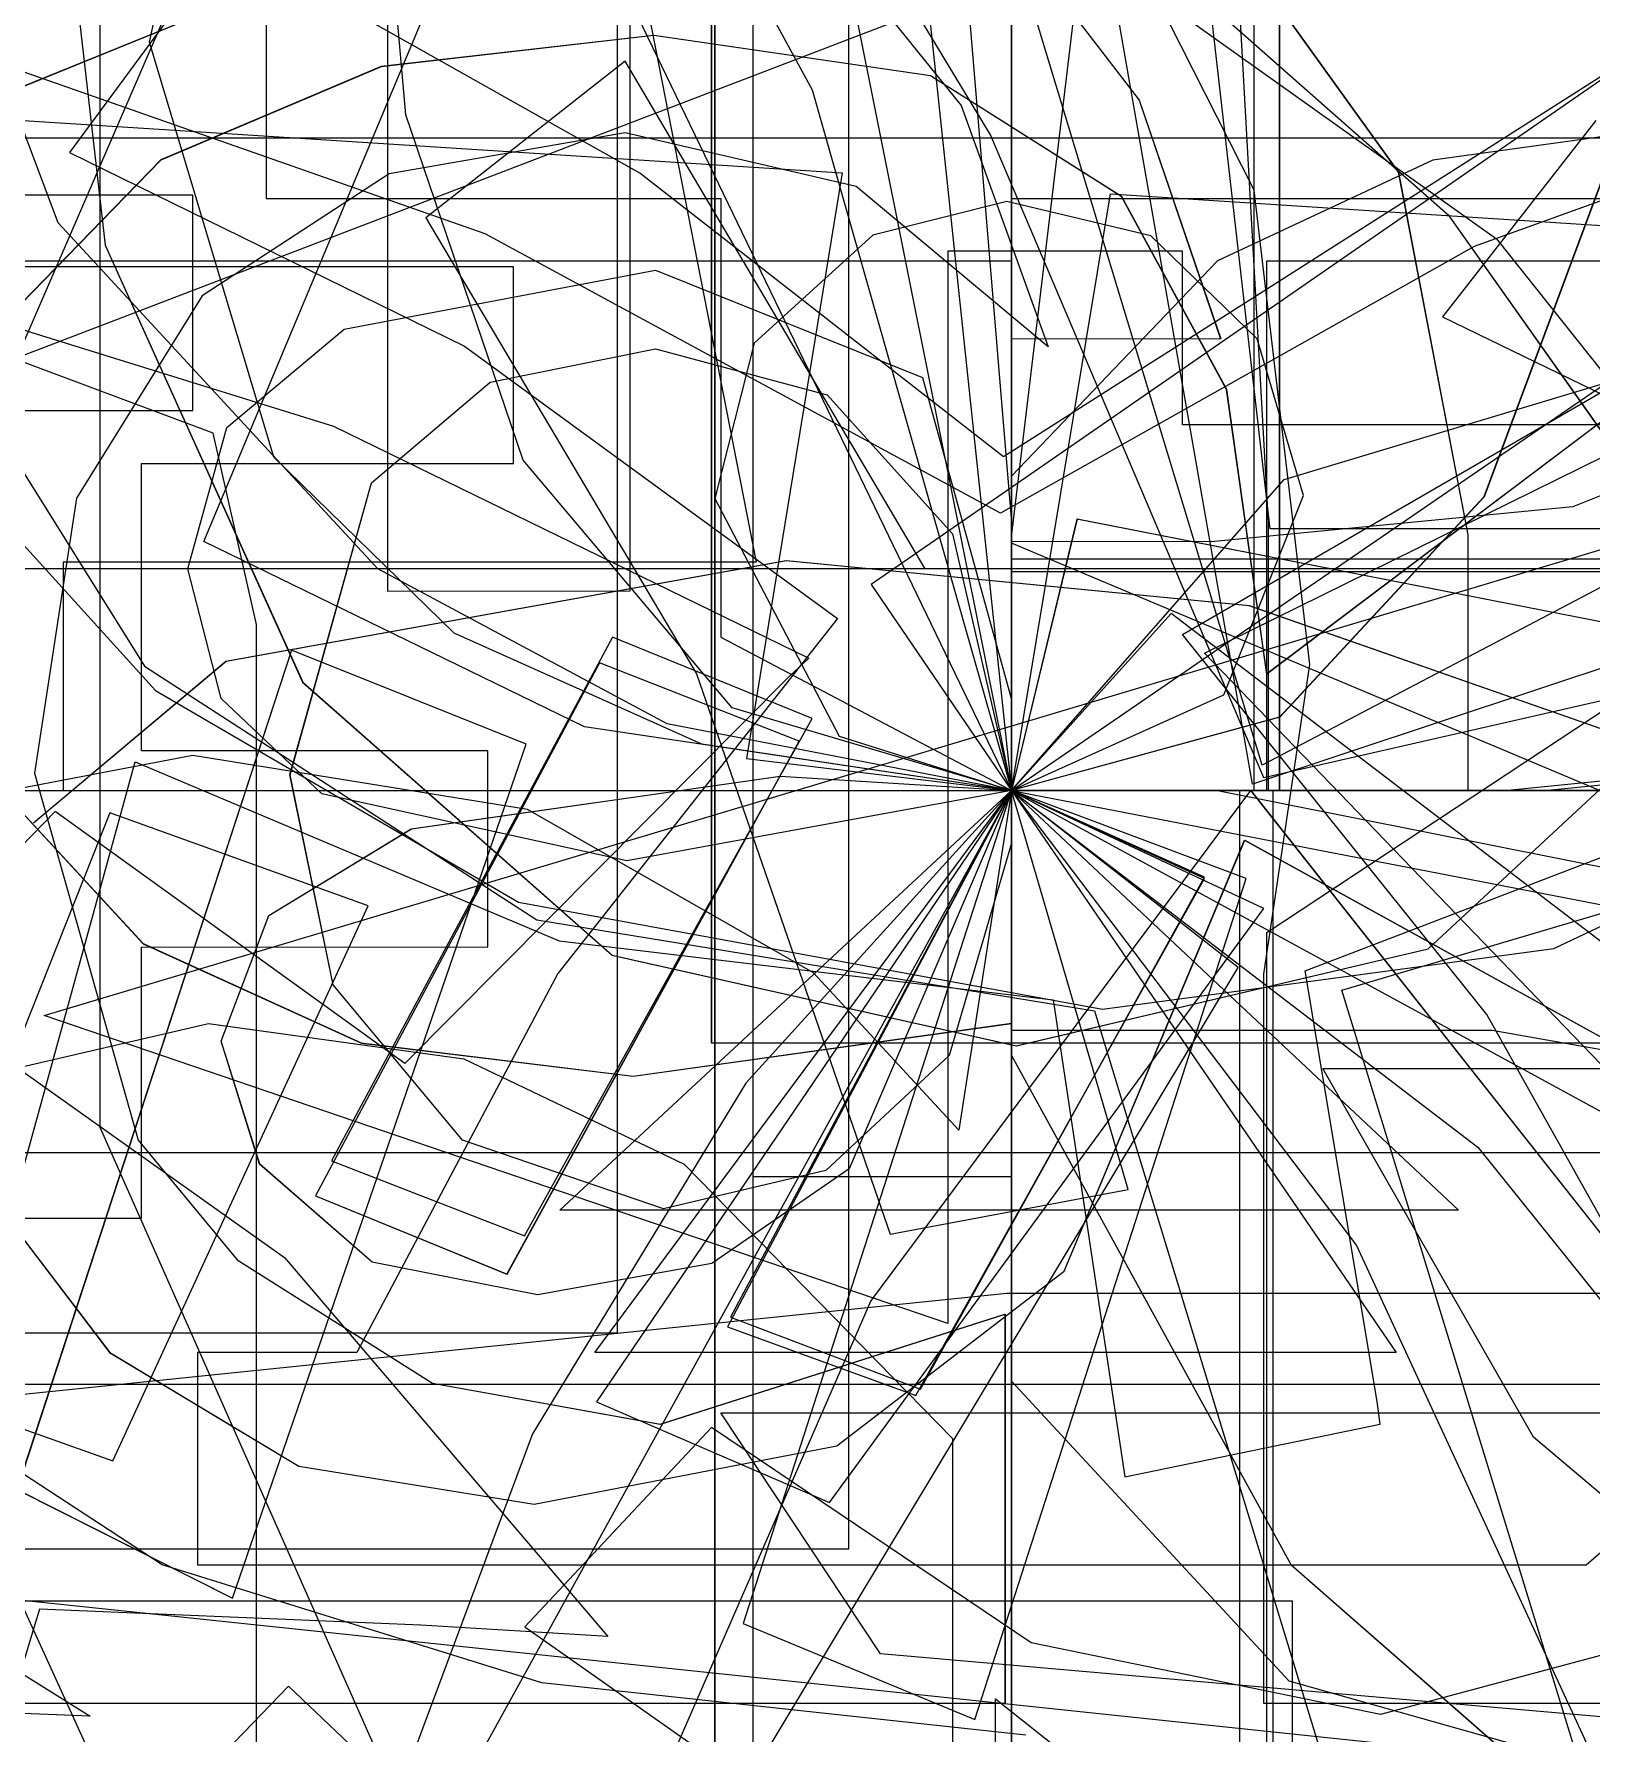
# Model space of a CAD drawing. Extents: x -746 to 461, y 75 to 845.
# Drawn here: x -2.114 to 1.253, y 317.961 to 321.637 of the extents above; entities that cross this region are included whole.
import ezdxf

# ---------------------------------------------------------------- set-up
doc = ezdxf.new("R2010")
doc.units = 0

msp = doc.modelspace()

# ---------------------------------------------------------------- linework, layer by layer
at = {"layer": 'Layer 1'}
for p, q in [((0, 326.053), (0, 320)), ((0, 326.053), (0, 320)), ((0, 326.053), (0, 320)), ((0, 326.053), (0, 320)), ((0, 326.053), (0, 320)), ((0, 326.053), (0, 320)), ((0.524651, 320), (0.524651, 325.856)), ((0.000002, 325.700496), (0, 320)), ((-0.649393, 325.183), (-0.649393, 319.454465)), ((-0.649393, 325.183), (-0.649393, 319.454465)), ((-0.649393, 325.183), (-0.649393, 319.454465)), ((-0.649111, 325.183), (-0.649111, 319.454465)), ((-1.34987, 324.813), (-1.34987, 320.431517)), ((-0.825217, 320.432), (-0.825217, 324.813)), ((-1.9716, 319.271), (-1.9716, 324.14)), ((-0.352217, 318.359508), (-0.352213, 324.081)), ((-0.852875, 323.953436), (-0.852875, 318.826)), ((-0.559361, 323.263162), (-0.559364, 317.669)), ((-0.331621, 323.131801), (0, 320)), ((-0.331621, 323.131801), (0, 320)), ((-0.331611, 323.131801), (0, 320)), ((-0.331333, 323.131801), (0, 320)), ((0, 320.535), (0, 323.08)), ((-1.294836, 322.914503), (-2.165209, 320.904803)), ((-0.642055, 322.728), (-0.642055, 316.999294)), ((-0.642055, 322.728), (-0.642055, 316.999294)), ((-0.642055, 322.728), (-0.642055, 316.999294)), ((-0.642055, 322.728), (-0.642055, 316.999294)), ((0.559364, 320.566), (0.331329, 322.562)), ((0.559364, 320.566), (0.331329, 322.562)), ((0.559364, 320.566), (0.331611, 322.562)), ((0.559364, 320.566), (0.331611, 322.562)), ((-0.946281, 322.506988), (-0.552581, 320.493898)), ((-1.74724, 320.538762), (-0.942625, 322.462102)), ((-0.942625, 322.462102), (-0.431521, 321.515812)), ((-2.102838, 322.420626), (-1.96028, 321.180085)), ((-2.102838, 322.420626), (-1.96028, 321.180085)), ((-2.102838, 322.420626), (-1.960422, 321.180085)), ((-2.102838, 322.420626), (-1.960422, 321.180085)), ((-2.102838, 322.420626), (-1.96028, 321.180085)), ((-2.102835, 322.420626), (-1.96056, 321.180085)), ((-2.102835, 322.420626), (-1.960419, 321.180085)), ((-2.102835, 322.420626), (-1.960419, 321.180085)), ((-2.102835, 322.420626), (-1.96056, 321.180085)), ((-2.102835, 322.420626), (-1.96056, 321.180085)), ((-1.310499, 321.462333), (-1.395024, 322.427388)), ((-1.310393, 321.462333), (-1.395024, 322.427388)), ((-1.310393, 321.462333), (-1.395024, 322.427388)), ((-1.310393, 321.462333), (-1.395024, 322.427388)), ((-1.310393, 321.462333), (-1.395024, 322.427388)), ((-1.310499, 321.462333), (-1.395024, 322.427388)), ((-1.310499, 321.462333), (-1.395024, 322.427388)), ((-1.310499, 321.462333), (-1.395024, 322.427388)), ((-1.310499, 321.462333), (-1.395024, 322.427388)), ((-1.310393, 321.462333), (-1.395024, 322.427388)), ((-0.045787, 321.418957), (-0.618062, 322.368737)), ((-0.127842, 322.341097), (-3.225232, 321.080977)), ((-0.127562, 322.341097), (-3.225232, 321.080977)), ((-0.642337, 322.272), (-0.642337, 317.435)), ((0, 320.68), (0, 322.272)), ((-2.062229, 321.228547), (-2.41695, 322.16859)), ((-0.438575, 322.189192), (0, 320)), ((0, 320), (0, 322.189)), ((0, 320), (0, 322.189)), ((0, 320), (0, 322.189)), ((0, 320), (0, 322.189)), ((0, 320), (0, 322.165)), ((0, 320), (0, 322.165)), ((0, 320), (0, 322.165)), ((0, 320), (0, 322.165)), ((-1.864641, 321.61939), (-1.750623, 322.144323)), ((0.52127, 320.013827), (0.16126, 322.071822)), ((0.524686, 321.299261), (0.161995, 322.016563)), ((0.524686, 321.299261), (0.161996, 322.016563)), ((-0.117407, 321.992243), (0, 320.58)), ((-0.08636, 321.965), (0.276295, 321.493583)), ((-0.08636, 321.965), (0.27626, 321.493583)), ((-0.08636, 321.965), (0.27626, 321.493583)), ((-0.086078, 321.965), (0.276436, 321.493583)), ((-0.086078, 321.965), (0.276436, 321.493583)), ((-0.086078, 321.965), (0.276436, 321.493583)), ((-0.037818, 321.968), (1.048949, 321.194)), ((0.837353, 321.337649), (0.386644, 321.96524)), ((0.837353, 321.337649), (0.386644, 321.96524)), ((0.837529, 321.337649), (0.386926, 321.96524)), ((0.837423, 321.337649), (0.386926, 321.96524)), ((0.837529, 321.337649), (0.386926, 321.96524)), ((0.837529, 321.337649), (0.386926, 321.96524)), ((0.579966, 320), (0.579966, 321.965)), ((0.579966, 320), (0.579966, 321.965)), ((0.579966, 320), (0.579966, 321.965)), ((0.579966, 320), (0.579966, 321.965)), ((0.580248, 320), (0.580248, 321.965)), ((0.580248, 320), (0.580248, 321.965)), ((-0.431798, 321.881943), (-0.108936, 321.482317)), ((-0.431511, 321.881943), (-0.108684, 321.482317)), ((0, 320.549), (0.160619, 321.892164)), ((-1.69898, 321.84), (-2.037364, 321.380825)), ((-0.803627, 321.336125), (-1.69898, 321.84)), ((1.712532, 321.840251), (-0.303658, 320.445511)), ((0.541874, 320.055138), (-0.003661, 321.857688)), ((-3.22523, 320.525), (0.162, 321.82322)), ((-3.22523, 320.525), (0.16228, 321.82322)), ((1.69531, 321.813), (-0.017498, 320.722)), ((-1.61233, 321.775), (-1.61233, 321.281)), ((-0.847936, 321.755774), (-0.000002, 320.000002)), ((0.555977, 320.58), (0.489408, 321.771191)), ((0.43847, 321.692062), (0.944337, 321.245772)), ((0.4385, 321.692062), (0.944339, 321.245772)), ((0.438506, 321.692062), (0.944459, 321.245772)), ((-1.595401, 320.721642), (-1.864641, 321.61939)), ((-0.773571, 321.634), (-1.363274, 321.566549)), ((-0.773571, 321.634), (-1.363274, 321.566549)), ((-0.773571, 321.634), (-1.363274, 321.566549)), ((-0.773571, 321.634), (-1.363274, 321.566549)), ((-0.773573, 321.633541), (-1.36317, 321.56609)), ((-0.773573, 321.633541), (-1.36317, 321.56609)), ((-0.773573, 321.633541), (-1.36317, 321.56609)), ((-0.175261, 321.546229), (-0.773573, 321.633541)), ((-0.175261, 321.546229), (-0.773573, 321.633541)), ((-0.175261, 321.546229), (-0.773573, 321.633541)), ((-0.175295, 321.5465), (-0.773571, 321.634)), ((-0.175295, 321.5465), (-0.773571, 321.634)), ((-0.175295, 321.5465), (-0.773571, 321.634)), ((-0.175295, 321.5465), (-0.773571, 321.634)), ((-1.138651, 321.204777), (-2.27216, 321.601825)), ((-0.83566, 321.57784), (-1.267177, 321.239456)), ((-0.186549, 320.48), (-0.83566, 321.57784)), ((2.14094, 321.588), (1.000482, 321.177226)), ((-1.36317, 321.56609), (-1.840373, 321.364019)), ((-1.36317, 321.56609), (-1.840373, 321.364019)), ((-1.36317, 321.56609), (-1.840373, 321.364019)), ((-1.363274, 321.566549), (-1.840371, 321.364478)), ((-1.363274, 321.566549), (-1.840371, 321.364478)), ((-1.363274, 321.566549), (-1.840371, 321.364478)), ((-1.363274, 321.566549), (-1.840371, 321.364478)), ((0.238195, 321.285), (-0.175295, 321.5465)), ((0.238195, 321.285), (-0.175295, 321.5465)), ((0.238195, 321.285), (-0.175295, 321.5465)), ((0.238195, 321.285), (-0.175295, 321.5465)), ((0.238477, 321.284715), (-0.175261, 321.546229)), ((0.238477, 321.284715), (-0.175261, 321.546229)), ((0.238477, 321.284715), (-0.175261, 321.546229)), ((-0.431521, 321.515812), (0, 320)), ((-2.572169, 321.477712), (-0.366039, 321.336319)), ((-2.572169, 321.477712), (-0.366039, 321.336319)), ((-1.05664, 320.714868), (-1.310499, 321.462333)), ((-1.05664, 320.714868), (-1.310499, 321.462333)), ((-1.05664, 320.714868), (-1.310499, 321.462333)), ((-1.05664, 320.714868), (-1.310499, 321.462333)), ((-1.05664, 320.714868), (-1.310499, 321.462333)), ((-1.05664, 320.714868), (-1.310393, 321.462333)), ((-1.05664, 320.714868), (-1.310393, 321.462333)), ((-1.05664, 320.714868), (-1.310393, 321.462333)), ((-1.05664, 320.714868), (-1.310393, 321.462333)), ((-1.05664, 320.714868), (-1.310393, 321.462333)), ((-0.108936, 321.482317), (0.079306, 320.959924)), ((-0.108684, 321.482317), (0.079311, 320.959924)), ((0.27626, 321.493583), (0.452402, 320.977505)), ((0.27626, 321.493583), (0.452402, 320.977505)), ((0.276295, 321.493583), (0.452684, 320.977505)), ((0.276436, 321.493583), (0.452684, 320.977505)), ((0.276436, 321.493583), (0.452684, 320.977505)), ((0.276436, 321.493583), (0.452684, 320.977505)), ((1.44018, 321.437), (0.911542, 321.36425)), ((1.26379, 321.45), (0.932461, 321.025256)), ((-2.44489, 321.412), (1.92645, 321.412)), ((-0.835658, 321.422768), (-1.345951, 321.33468)), ((-0.835653, 321.422768), (-1.345839, 321.33468)), ((-0.336055, 321.307022), (-0.835658, 321.422768)), ((-0.335943, 321.307022), (-0.835653, 321.422768)), ((0.545538, 320.027427), (-0.045787, 321.418957)), ((0, 320), (2.04442, 321.402)), ((1.309328, 321.408921), (1.021921, 320.635279)), ((1.309434, 321.408921), (1.021921, 320.635279)), ((1.309434, 321.408921), (1.021921, 320.635279)), ((1.309328, 321.408921), (1.021921, 320.635279)), ((1.309328, 321.408921), (1.021921, 320.635279)), ((1.309363, 321.408921), (1.022202, 320.635279)), ((1.309363, 321.408921), (1.022202, 320.635279)), ((1.30961, 321.408921), (1.022203, 320.635279)), ((1.30961, 321.408921), (1.022203, 320.635279)), ((1.309892, 321.408921), (1.022485, 320.635279)), ((-1.840371, 321.364478), (-2.200663, 320.994097)), ((-1.840371, 321.364478), (-2.200663, 320.994097)), ((-1.840371, 321.364478), (-2.200663, 320.994097)), ((-1.840371, 321.364478), (-2.200663, 320.994097)), ((-1.840373, 321.364019), (-2.200418, 320.993638)), ((-1.840373, 321.364019), (-2.200418, 320.993638)), ((-1.840373, 321.364019), (-2.200418, 320.993638)), ((-2.037364, 321.380825), (-1.183503, 320.961302)), ((0.911542, 321.36425), (0.445346, 321.146)), ((-1.345951, 321.33468), (-1.750622, 321.070273)), ((-1.345839, 321.33468), (-1.750617, 321.070273)), ((-0.017498, 320.722), (-0.803627, 321.336125)), ((-0.366039, 321.336319), (-0.572908, 320.069139)), ((-0.366039, 321.336319), (-0.572908, 320.069139)), ((0.987495, 320.553), (0.837353, 321.337649)), ((0.987495, 320.553), (0.837353, 321.337649)), ((0.987777, 320.553), (0.837423, 321.337649)), ((0.987777, 320.553), (0.837529, 321.337649)), ((0.987777, 320.553), (0.837529, 321.337649)), ((0.987777, 320.553), (0.837529, 321.337649)), ((-1.77123, 321.288), (-3.57011, 321.288)), ((-1.77123, 320.822), (-1.77123, 321.288)), ((-1.61233, 321.281), (-0.628508, 321.281)), ((-0.628508, 321.281), (-0.628508, 320.332)), ((0.079306, 320.959924), (-0.336055, 321.307022)), ((0.079311, 320.959924), (-0.335943, 321.307022)), ((0, 320), (0.214206, 321.29145)), ((0, 320), (0.214206, 321.29145)), ((0, 320), (0, 321.281)), ((0, 321.281), (1.29145, 321.281)), ((0.214206, 321.29145), (2.610556, 321.135946)), ((0.214206, 321.29145), (2.610556, 321.135946)), ((0.465102, 320.867875), (0.238195, 321.285)), ((0.465102, 320.867875), (0.238195, 321.285)), ((0.465102, 320.867875), (0.238195, 321.285)), ((0.465102, 320.867875), (0.238195, 321.285)), ((0.465384, 320.867695), (0.238477, 321.284715)), ((0.465384, 320.867695), (0.238477, 321.284715)), ((0.465384, 320.867695), (0.238477, 321.284715)), ((0.369711, 320.338), (2.023531, 321.29445)), ((0.645442, 320.272713), (0.524686, 321.299261)), ((0.645441, 320.272713), (0.524686, 321.299261)), ((-0.010442, 321.274232), (-0.300284, 321.201701)), ((-0.010442, 321.274232), (-0.300284, 321.201701)), ((-0.010442, 321.274232), (-0.300284, 321.201701)), ((-0.010442, 321.274232), (-0.300284, 321.201701)), ((-0.010442, 321.274232), (-0.300284, 321.201701)), ((-0.010442, 321.274232), (-0.300284, 321.201701)), ((-0.010442, 321.274232), (-0.300284, 321.201701)), ((0.301272, 321.199937), (-0.010442, 321.274232)), ((0.301272, 321.199937), (-0.010442, 321.274232)), ((0.301272, 321.199937), (-0.010442, 321.274232)), ((0.301272, 321.199937), (-0.010442, 321.274232)), ((0.301272, 321.199937), (-0.010442, 321.274232)), ((0.301272, 321.199937), (-0.010442, 321.274232)), ((0.301272, 321.199937), (-0.010442, 321.274232)), ((1.8748, 321.25), (0.552308, 320.252)), ((1.8748, 321.25), (0.552308, 320.252)), ((1.8748, 321.25), (0.552308, 320.252)), ((1.8748, 321.25), (0.552308, 320.252)), ((1.87508, 321.25), (0.55259, 320.252345)), ((1.87508, 321.25), (0.55259, 320.252345)), ((1.87508, 321.25), (0.55259, 320.252345)), ((0.944337, 321.245772), (1.322487, 320.71148)), ((0.944339, 321.245772), (1.32249, 320.71148)), ((0.944459, 321.245772), (1.322777, 320.71148)), ((-1.37075, 320.48006), (-2.062229, 321.228547)), ((-1.267177, 321.239456), (-0.681108, 320.252807)), ((-0.02398, 320.600505), (-1.138651, 321.204777)), ((-1.96056, 321.180085), (-1.533593, 320.234816)), ((-1.96056, 321.180085), (-1.533593, 320.234816)), ((-1.96056, 321.180085), (-1.533593, 320.234816)), ((-1.960422, 321.180085), (-1.533314, 320.234816)), ((-1.960422, 321.180085), (-1.533314, 320.234816)), ((-1.960419, 321.180085), (-1.533311, 320.234816)), ((-1.960419, 321.180085), (-1.533311, 320.234816)), ((-1.96028, 321.180085), (-1.533032, 320.234816)), ((-1.96028, 321.180085), (-1.533032, 320.234816)), ((-1.96028, 321.180085), (-1.533032, 320.234816)), ((-0.300284, 321.201701), (-0.556683, 320.967703)), ((-0.300284, 321.201701), (-0.556683, 320.967703)), ((-0.300284, 321.201701), (-0.556683, 320.967703)), ((-0.300284, 321.201701), (-0.556683, 320.967703)), ((-0.300284, 321.201701), (-0.556683, 320.967703)), ((-0.300284, 321.201701), (-0.556683, 320.967703)), ((-0.300284, 321.201701), (-0.556683, 320.967703)), ((0.369711, 321.167), (-0.138007, 321.167)), ((-0.138007, 321.167), (-0.138007, 318.847)), ((1.000482, 321.177226), (-0.02398, 320.600505)), ((0.531706, 320.977052), (0.301272, 321.199937)), ((0.531706, 320.977052), (0.301272, 321.199937)), ((0.531706, 320.977052), (0.301272, 321.199937)), ((0.531706, 320.977052), (0.301272, 321.199937)), ((0.531706, 320.977052), (0.301272, 321.199937)), ((0.531706, 320.977052), (0.301272, 321.199937)), ((0.531706, 320.977052), (0.301272, 321.199937)), ((0.369711, 320.791), (0.369711, 321.167)), ((1.048949, 321.194), (1.88553, 320.141)), ((-1.07724, 321.133), (-3.14903, 321.133)), ((-2.29277, 321.146), (0, 321.146)), ((-1.07724, 320.708), (-1.07724, 321.133)), ((0.445346, 321.146), (0, 320.68)), ((0, 321.146), (0, 320)), ((0.552591, 320), (0.552591, 321.146)), ((0.552591, 321.146), (2.98337, 321.146)), ((-2.562002, 321.128821), (-1.466627, 320.788673)), ((-1.443566, 320.997937), (-0.770184, 321.125784)), ((-1.443566, 320.997937), (-0.770184, 321.125784)), ((-1.443566, 320.997937), (-0.770184, 321.125784)), ((-1.443566, 320.997937), (-0.770184, 321.125784)), ((-1.443283, 320.997937), (-0.770184, 321.125784)), ((-1.443283, 320.997937), (-0.770184, 321.125784)), ((-1.443283, 320.997937), (-0.770184, 321.125784)), ((-0.770184, 321.125784), (-0.192475, 320.893586)), ((-0.770184, 321.125784), (-0.192475, 320.893586)), ((-0.770184, 321.125784), (-0.192581, 320.893586)), ((-0.770184, 321.125784), (-0.192581, 320.893586)), ((-0.770184, 321.125784), (-0.192475, 320.893586)), ((-0.770184, 321.125784), (-0.192581, 320.893586)), ((-0.770184, 321.125784), (-0.192581, 320.893586)), ((-1.750622, 321.070273), (-2.022755, 320.632723)), ((-1.750617, 321.070273), (-2.022643, 320.632723)), ((0.932461, 321.025256), (1.805974, 320.600441)), ((-1.697319, 320.785671), (-1.443566, 320.997937)), ((-1.697319, 320.785671), (-1.443566, 320.997937)), ((-1.697319, 320.785671), (-1.443566, 320.997937)), ((-1.697319, 320.785671), (-1.443566, 320.997937)), ((-1.697141, 320.785671), (-1.443283, 320.997937)), ((-1.697141, 320.785671), (-1.443283, 320.997937)), ((-1.697141, 320.785671), (-1.443283, 320.997937)), ((-1.726633, 320.773584), (-2.24451, 320.966906)), ((-1.183503, 320.961302), (-0.376204, 320.372445)), ((-1.127547, 320.883453), (-0.770184, 320.956019)), ((-1.127443, 320.883453), (-0.770186, 320.956019)), ((-0.770186, 320.956019), (-0.398853, 320.855901)), ((-0.770184, 320.956019), (-0.399062, 320.855901)), ((-0.556683, 320.967703), (-0.642055, 320.631895)), ((-0.556683, 320.967703), (-0.642055, 320.631895)), ((-0.556683, 320.967703), (-0.642055, 320.631895)), ((-0.556683, 320.967703), (-0.642055, 320.631895)), ((-0.556683, 320.967703), (-0.642055, 320.631895)), ((-0.556683, 320.967703), (-0.642055, 320.631895)), ((-0.556683, 320.967703), (-0.642055, 320.631895)), ((0.452684, 320.977505), (0, 320.977)), ((0.452684, 320.977505), (0, 320.977)), ((0.452402, 320.977505), (0, 320.977)), ((0.452684, 320.977505), (0, 320.977)), ((0.452402, 320.977505), (0, 320.977)), ((0.452684, 320.977505), (0, 320.977)), ((0, 320.977), (0, 320)), ((0, 320.977), (0, 320)), ((0, 320.977), (0, 320)), ((0, 320.977), (0, 320)), ((0, 320.977), (0, 320)), ((0, 320.977), (0, 320)), ((0.631895, 320.638668), (0.531706, 320.977052)), ((0.631895, 320.638668), (0.531706, 320.977052)), ((0.631895, 320.638668), (0.531706, 320.977052)), ((0.631895, 320.638668), (0.531706, 320.977052)), ((0.631895, 320.638668), (0.531706, 320.977052)), ((0.631895, 320.638668), (0.531706, 320.977052)), ((0.631895, 320.638668), (0.531706, 320.977052)), ((-2.479032, 320.908183), (-1.851441, 320.216669)), ((-2.263487, 320.889859), (-1.875361, 320.269291)), ((-1.384583, 320.665895), (-1.127443, 320.883453)), ((-1.384581, 320.665895), (-1.127547, 320.883453)), ((-0.192581, 320.893586), (0, 320.196991)), ((-0.192581, 320.893586), (0, 320.196991)), ((-0.192581, 320.893586), (0, 320.196991)), ((-0.192581, 320.893586), (0, 320.196991)), ((-0.192475, 320.893586), (0, 320.196991)), ((-0.192475, 320.893586), (0, 320.196991)), ((-0.192475, 320.893586), (0, 320.196991)), ((0.589526, 320.673346), (1.33632, 320.897748)), ((-0.399062, 320.855901), (-0.127847, 320.555546)), ((-0.398853, 320.855901), (-0.127849, 320.555546)), ((0.552308, 320.252), (0.465102, 320.867875)), ((0.552308, 320.252), (0.465102, 320.867875)), ((0.552308, 320.252), (0.465102, 320.867875)), ((0.552308, 320.252), (0.465102, 320.867875)), ((0.55259, 320.252345), (0.465384, 320.867695)), ((0.55259, 320.252345), (0.465384, 320.867695)), ((0.55259, 320.252345), (0.465384, 320.867695)), ((1.773265, 320.838861), (1.214395, 320.613564)), ((-3.52552, 320.822), (-1.77123, 320.822)), ((-2.092671, 319.51345), (2.17537, 320.791)), ((-1.78195, 320.48006), (-1.697319, 320.785671)), ((-1.78195, 320.48006), (-1.697319, 320.785671)), ((-1.78195, 320.48006), (-1.697319, 320.785671)), ((-1.78195, 320.48006), (-1.697319, 320.785671)), ((-1.781667, 320.48006), (-1.697141, 320.785671)), ((-1.781667, 320.48006), (-1.697141, 320.785671)), ((-1.781667, 320.48006), (-1.697141, 320.785671)), ((-1.6335, 320.359), (-1.726633, 320.773584)), ((-1.466627, 320.788673), (-0.438562, 320.286388)), ((2.17537, 320.791), (0.369711, 320.791)), ((0.552308, 319.693), (2.171698, 320.76347)), ((0.552308, 319.693), (2.171698, 320.76347)), ((0.552308, 319.693), (2.171698, 320.76347)), ((0.552308, 319.693), (2.171698, 320.76347)), ((0.552591, 319.693), (2.17198, 320.763)), ((0.552591, 319.693), (2.17198, 320.763)), ((0.552591, 319.693), (2.17198, 320.763)), ((0.417689, 320.297), (1.335298, 320.75025)), ((-1.88186, 320.086), (-1.88186, 320.708)), ((-1.88186, 320.708), (-1.07724, 320.708)), ((-1.2053, 320.340219), (-1.595401, 320.721642)), ((-0.604308, 320.178682), (-1.05664, 320.714868)), ((-0.604308, 320.178682), (-1.05664, 320.714868)), ((-0.604202, 320.178682), (-1.05664, 320.714868)), ((-0.604202, 320.178682), (-1.05664, 320.714868)), ((-0.604308, 320.178682), (-1.05664, 320.714868)), ((-0.604308, 320.178682), (-1.05664, 320.714868)), ((-0.604202, 320.178682), (-1.05664, 320.714868)), ((-0.604308, 320.178682), (-1.05664, 320.714868)), ((-0.604202, 320.178682), (-1.05664, 320.714868)), ((-0.604202, 320.178682), (-1.05664, 320.714868)), ((-1.56097, 320.034), (-1.384581, 320.665895)), ((-1.56069, 320.034), (-1.384583, 320.665895)), ((0, 320), (0.589526, 320.673346)), ((-2.022755, 320.632723), (-2.113277, 320.037903)), ((-2.022643, 320.632723), (-2.113272, 320.037903)), ((-0.642055, 320.631895), (-0.372815, 320.117404)), ((-0.642055, 320.631895), (-0.372815, 320.117404)), ((-0.642055, 320.631895), (-0.372815, 320.117404)), ((-0.642055, 320.631895), (-0.372815, 320.117404)), ((-0.642055, 320.631895), (-0.372815, 320.117404)), ((-0.642055, 320.631895), (-0.372815, 320.117404)), ((-0.642055, 320.631895), (-0.372815, 320.117404)), ((0.459175, 320.207151), (0.631895, 320.638668)), ((0.459175, 320.207151), (0.631895, 320.638668)), ((0.459175, 320.207151), (0.631895, 320.638668)), ((0.459175, 320.207151), (0.631895, 320.638668)), ((0.459175, 320.207151), (0.631895, 320.638668)), ((0.459175, 320.207151), (0.631895, 320.638668)), ((0.459175, 320.207151), (0.631895, 320.638668)), ((1.021921, 320.635279), (0.579965, 320.15891)), ((1.021921, 320.635279), (0.579965, 320.15891)), ((1.021921, 320.635279), (0.579965, 320.15891)), ((1.021921, 320.635279), (0.579965, 320.15891)), ((1.021921, 320.635279), (0.579965, 320.15891)), ((1.022203, 320.635279), (0.580001, 320.15891)), ((1.022202, 320.635279), (0.580001, 320.15891)), ((1.022202, 320.635279), (0.580001, 320.15891)), ((1.022203, 320.635279), (0.580001, 320.15891)), ((1.022485, 320.635279), (0.580142, 320.15891)), ((0.141393, 320.587), (0, 320)), ((0.141393, 320.587), (0, 320)), ((0.141675, 320.587), (0, 320)), ((0, 320.58), (0, 320)), ((2.25157, 320.173), (0.141393, 320.587)), ((2.25128, 320.173), (0.141393, 320.587)), ((2.25157, 320.173), (0.141675, 320.587)), ((1.214395, 320.613564), (0.431794, 320.538471)), ((0.555977, 320), (0.555977, 320.58)), ((-0.127849, 320.555546), (0, 320)), ((-0.127847, 320.555546), (0, 320)), ((0, 320), (0, 320.549)), ((3.21818, 320.566), (0.559364, 320.566)), ((3.2179, 320.566), (0.559364, 320.566)), ((3.2179, 320.566), (0.559364, 320.566)), ((3.21818, 320.566), (0.559364, 320.566)), ((0.987495, 320), (0.987495, 320.553)), ((0.987495, 320), (0.987495, 320.553)), ((0.987777, 320), (0.987777, 320.553)), ((0.987777, 320), (0.987777, 320.553)), ((0.987777, 320), (0.987777, 320.553)), ((0.987777, 320), (0.987777, 320.553)), ((-0.923785, 320.138254), (-1.74724, 320.538762)), ((0.431794, 320.538471), (0, 320.539)), ((0, 320.539), (0, 320)), ((1.293881, 319.99075), (0, 320.535)), ((1.436518, 320.524755), (0.541874, 320.055138)), ((2.17875, 320.48), (-2.69353, 320.48)), ((-0.552581, 320.493898), (-2.05119, 320.494)), ((-2.05119, 320.494), (-2.05119, 320)), ((-1.709384, 320.199496), (-1.78195, 320.48006)), ((-1.709384, 320.199496), (-1.78195, 320.48006)), ((-1.709384, 320.199496), (-1.78195, 320.48006)), ((-1.709384, 320.199496), (-1.78195, 320.48006)), ((-1.709242, 320.199496), (-1.781667, 320.48006)), ((-1.709242, 320.199496), (-1.781667, 320.48006)), ((-1.709242, 320.199496), (-1.781667, 320.48006)), ((-0.487115, 320.497), (-1.699255, 320.279407)), ((-0.486833, 320.497), (-1.698973, 320.279407)), ((-0.745066, 320.144145), (-1.37075, 320.48006)), ((0.514385, 320.3995), (-0.487115, 320.497)), ((0.514526, 320.3995), (-0.486833, 320.497)), ((1.49888, 320.48), (-0.186549, 320.48)), ((2.109608, 320.501129), (0, 320.501)), ((2.110172, 320.501129), (0, 320.501)), ((2.10989, 320.501129), (0, 320.501)), ((2.110172, 320.501129), (0, 320.501)), ((0, 320.501), (0, 320)), ((0, 320.501), (0, 320)), ((0, 320.501), (0, 320)), ((3.691193, 320.500677), (0, 320.501)), ((0, 320.501), (0, 320)), ((0, 320.501), (0, 320)), ((1.54347, 320.501), (0, 320.501)), ((0, 320.501), (0, 320)), ((2.696916, 320.47348), (0, 320.473)), ((0, 320.473), (0, 320)), ((-1.34987, 320.431517), (-0.825217, 320.432)), ((-0.303658, 320.445511), (0, 320)), ((1.35015, 320.107), (0.514385, 320.3995)), ((1.35015, 320.107), (0.514526, 320.3995)), ((-1.6335, 317.255), (-1.6335, 320.359)), ((-0.376204, 320.372445), (-0.981465, 319.604308)), ((0.34544, 320.383), (0, 320)), ((1.404583, 319.57425), (0.34544, 320.383)), ((-0.863317, 320.332), (-1.47122, 319.199)), ((-0.669995, 320.100189), (-1.2053, 320.340219)), ((-0.431517, 320.156), (-0.863317, 320.332)), ((-0.628508, 320.332), (0, 320)), ((1.028134, 319.5155), (0.369711, 320.338)), ((1.48823, 320.33489), (0.52127, 320.013827)), ((-1.557584, 320.30395), (-2.151379, 318.48757)), ((-1.557301, 320.30395), (-2.151378, 318.48757)), ((-1.557584, 320.30395), (-2.151097, 318.48757)), ((-1.049866, 320.100191), (-1.557584, 320.30395)), ((-1.049866, 320.100191), (-1.557584, 320.30395)), ((-1.049583, 320.100191), (-1.557301, 320.30395)), ((-0.438562, 320.286388), (-0.479766, 320.248288)), ((1.71619, 318.95), (0.417689, 320.297)), ((0.900923, 319.657311), (1.5779, 320.286737)), ((0.900923, 319.657311), (1.5779, 320.286737)), ((0.900923, 319.657311), (1.5779, 320.286737)), ((0.901133, 319.657311), (1.5779, 320.286737)), ((0.901133, 319.657311), (1.5779, 320.286737)), ((0.901205, 319.657311), (1.578182, 320.286737)), ((0.901205, 319.657311), (1.578182, 320.286737)), ((0.901416, 319.657311), (1.578182, 320.286737)), ((0.901416, 319.657311), (1.578182, 320.286737)), ((0.901521, 319.657311), (1.578182, 320.286737)), ((-1.699255, 320.279407), (-2.115815, 319.929699)), ((-1.698973, 320.279407), (-2.115674, 319.929699)), ((-1.875361, 320.269291), (-1.026578, 319.720228)), ((-0.890975, 320.276295), (-1.505655, 319.123135)), ((-0.890975, 320.276295), (-1.505655, 319.123135)), ((-0.479766, 320.248288), (-1.312039, 319.409242)), ((-0.459458, 320.106962), (-0.890975, 320.276295)), ((-0.459458, 320.106962), (-0.890975, 320.276295)), ((-0.681108, 320.252807), (-0.262467, 319.040096)), ((0.545535, 319.603), (0.645442, 320.272713)), ((0.545817, 319.603), (0.645441, 320.272713)), ((-1.851441, 320.216669), (-1.066792, 319.758413)), ((-1.533593, 320.234816), (-0.864375, 319.644267)), ((-1.533593, 320.234816), (-0.864375, 319.644267)), ((-1.533593, 320.234816), (-0.864375, 319.644267)), ((-1.533314, 320.234816), (-0.864236, 319.644267)), ((-1.533314, 320.234816), (-0.864236, 319.644267)), ((-1.533311, 320.234816), (-0.864092, 319.644267)), ((-1.533311, 320.234816), (-0.864092, 319.644267)), ((-1.533032, 320.234816), (-0.863954, 319.644267)), ((-1.533032, 320.234816), (-0.863954, 319.644267)), ((-1.533032, 320.234816), (-0.863954, 319.644267)), ((1.468334, 320.238), (0.545538, 320.027427)), ((-1.491826, 319.993227), (-1.709384, 320.199496)), ((-1.491826, 319.993227), (-1.709384, 320.199496)), ((-1.491826, 319.993227), (-1.709384, 320.199496)), ((-1.491826, 319.993227), (-1.709384, 320.199496)), ((-1.491825, 319.993227), (-1.709242, 320.199496)), ((-1.491825, 319.993227), (-1.709242, 320.199496)), ((-1.491825, 319.993227), (-1.709242, 320.199496)), ((0, 320), (-0.604308, 320.178682)), ((0, 320), (-0.604308, 320.178682)), ((0, 320), (-0.604308, 320.178682)), ((0, 320), (-0.604308, 320.178682)), ((0, 320), (-0.604308, 320.178682)), ((0, 320), (-0.604202, 320.178682)), ((0, 320), (-0.604202, 320.178682)), ((0, 320), (-0.604202, 320.178682)), ((0, 320), (-0.604202, 320.178682)), ((0, 320), (-0.604202, 320.178682)), ((0, 320), (0.459175, 320.207151)), ((0, 320), (0.459175, 320.207151)), ((0, 320), (0.459175, 320.207151)), ((0, 320), (0.459175, 320.207151)), ((0, 320), (0.459175, 320.207151)), ((0, 320), (0.459175, 320.207151)), ((0, 320), (0.459175, 320.207151)), ((0, 320.196991), (0, 320)), ((0, 320.196991), (0, 320)), ((0, 320.196991), (0, 320)), ((0, 320.196991), (0, 320)), ((0, 320.196991), (0, 320)), ((0, 320.196991), (0, 320)), ((0, 320.196991), (0, 320)), ((-1.053249, 319.03644), (-0.431517, 320.156)), ((0, 320), (-0.923785, 320.138254)), ((0, 320), (-0.745066, 320.144145)), ((0.579965, 320.15891), (0, 320)), ((0.579965, 320.15891), (0, 320)), ((0.580142, 320.15891), (0, 320)), ((0.580001, 320.15891), (0, 320)), ((0.579965, 320.15891), (0, 320)), ((0.579965, 320.15891), (0, 320)), ((0.580001, 320.15891), (0, 320)), ((0.579965, 320.15891), (0, 320)), ((0.580001, 320.15891), (0, 320)), ((0.580001, 320.15891), (0, 320)), ((-1.091353, 318.953802), (-0.459458, 320.106962)), ((-1.091071, 318.953802), (-0.459458, 320.106962)), ((-0.372815, 320.117404), (0, 320)), ((-0.372815, 320.117404), (0, 320)), ((-0.372815, 320.117404), (0, 320)), ((-0.372815, 320.117404), (0, 320)), ((-0.372815, 320.117404), (0, 320)), ((-0.372815, 320.117404), (0, 320)), ((-0.372815, 320.117404), (0, 320)), ((-1.77123, 320.076), (-2.848647, 319.870472)), ((-1.77123, 320.076), (-2.848647, 319.870472)), ((-1.77123, 320.076), (-2.848647, 319.870472)), ((-1.77123, 320.076), (-2.848647, 319.870472)), ((-1.13256, 320.086), (-1.88186, 320.086)), ((-1.046975, 319.95875), (-1.77123, 320.076)), ((-1.046975, 319.95875), (-1.77123, 320.076)), ((-1.046975, 319.95875), (-1.77123, 320.076)), ((-1.046975, 319.95875), (-1.77123, 320.076)), ((-1.685148, 318.252761), (-1.049866, 320.100191)), ((-1.685148, 318.252761), (-1.049866, 320.100191)), ((-1.685147, 318.252761), (-1.049583, 320.100191)), ((-1.13256, 319.662), (-1.13256, 320.086)), ((0, 320), (-0.669995, 320.100189)), ((-0.572908, 320.069139), (0, 320)), ((-0.572908, 320.069139), (0, 320)), ((0.714586, 319.568), (2.49654, 320.097)), ((1.727445, 320.066582), (1.07385, 320)), ((1.727445, 320.066582), (1.07385, 320)), ((1.727445, 320.066582), (1.07385, 320)), ((1.727445, 320.066582), (1.07385, 320)), ((1.812722, 320.065039), (1.15993, 320)), ((1.81284, 320.065039), (1.16021, 320)), ((1.812841, 320.065039), (1.16021, 320)), ((1.812841, 320.065039), (1.16021, 320)), ((-2.234071, 318.833013), (-1.895687, 320.062093)), ((-2.210188, 320.028121), (-1.878471, 319.66917)), ((-2.210188, 320.028121), (-1.878471, 319.66917)), ((-2.210188, 320.028121), (-1.878471, 319.66917)), ((-2.210188, 320.028121), (-1.878471, 319.66917)), ((-2.209943, 320.027662), (-1.878473, 319.668711)), ((-2.209943, 320.027662), (-1.878473, 319.668711)), ((-2.209943, 320.027662), (-1.878473, 319.668711)), ((-2.113277, 320.037903), (-1.888911, 319.24373)), ((-2.113272, 320.037903), (-1.888906, 319.24373)), ((-1.895687, 320.062093), (-0.978219, 319.674567)), ((-1.46766, 319.57975), (-1.56097, 320.034)), ((-1.46752, 319.57975), (-1.56069, 320.034)), ((-1.298499, 319.917027), (-0.500657, 320.031045)), ((-1.29822, 319.917), (-0.50038, 320.031)), ((-0.500657, 320.031045), (0.000005, 320.000001)), ((-0.50038, 320.031), (0, 320)), ((1.173171, 319.658224), (2.002938, 320.051924)), ((-3.24612, 320), (-0.559364, 320)), ((-2.05119, 320), (0, 320)), ((-0.832273, 319.848165), (-1.491826, 319.993227)), ((-0.832273, 319.848165), (-1.491826, 319.993227)), ((-0.832273, 319.848165), (-1.491826, 319.993227)), ((-0.832273, 319.848165), (-1.491826, 319.993227)), ((-0.83199, 319.848165), (-1.491825, 319.993227)), ((-0.83199, 319.848165), (-1.491825, 319.993227)), ((-0.83199, 319.848165), (-1.491825, 319.993227)), ((0, 320), (-1.18138, 317.85568)), ((-0.977053, 319.092), (0, 320)), ((-0.901135, 318.784), (0, 320)), ((0, 320), (-0.897748, 318.67751)), ((0, 320), (-0.832273, 319.848165)), ((0, 320), (-0.832273, 319.848165)), ((0, 320), (-0.832273, 319.848165)), ((0, 320), (-0.832273, 319.848165)), ((0, 320), (-0.83199, 319.848165)), ((0, 320), (-0.83199, 319.848165)), ((0, 320), (-0.83199, 319.848165)), ((0, 320), (-0.61468, 318.83979)), ((0, 320), (-0.61468, 318.83979)), ((0, 320), (-0.607906, 318.86039)), ((0, 320), (-0.580531, 318.19773)), ((0, 320), (-0.580248, 318.19773)), ((0, 320), (-0.580248, 318.19773)), ((0, 320), (-0.574957, 319.367258)), ((0, 320), (-0.574957, 319.367258)), ((0, 320), (-0.574957, 319.367258)), ((-0.559364, 320), (-0.559364, 319.165)), ((0, 320), (-0.351295, 319.181627)), ((0, 320), (-0.35126, 319.1815)), ((-0.303954, 318.895531), (0.517877, 320)), ((-0.303954, 318.895531), (0.517877, 320)), ((-0.303954, 318.895531), (0.517877, 320)), ((0, 320), (-0.113735, 319.265)), ((0, 320), (-0.113735, 319.265)), ((0, 320), (-0.113735, 319.265)), ((0, 320), (-0.113735, 319.265)), ((364.8, 320), (0, 320)), ((0, 320), (0, 75.2004)), ((0, 320), (2.14432, 320)), ((0.507717, 319.81), (0, 320)), ((0, 320), (0.579966, 320)), ((0, 320), (0, 316.35)), ((0.566137, 320), (0, 320)), ((0, 320), (2.19597, 319.575256)), ((0, 320), (0.445629, 320)), ((0, 318.722), (0, 320)), ((0, 320), (0.83199, 318.784)), ((0, 320), (2.73784, 320)), ((0, 319.165), (0, 320)), ((0, 320), (1.49888, 320)), ((0.252024, 319.137), (0, 320)), ((0, 320), (2.1446, 320)), ((0.507435, 319.81), (0, 320)), ((0, 320), (0.580248, 320)), ((0, 320), (0, 319.886)), ((0.489937, 319.617), (0, 320)), ((0.517877, 320), (0, 320)), ((1.16021, 320), (0, 320)), ((0, 320), (0, 319.427)), ((3.98836, 320), (0, 320)), ((0, 320), (3.21818, 320)), ((0, 320), (3.2179, 320)), ((0, 320), (0.987777, 320)), ((0.493888, 320), (0, 320)), ((0, 320), (0.987777, 320)), ((1.07385, 320), (0, 320)), ((0, 320), (0.746195, 319.015892)), ((0.517877, 320), (0, 320)), ((0, 320), (0.966893, 319.092)), ((0.417689, 319.813), (0, 320)), ((0, 320), (2.1446, 320)), ((0.507435, 319.81), (0, 320)), ((0, 320), (0.579966, 320)), ((0, 320), (0, 319.886)), ((0.517877, 320), (0, 320)), ((1.16021, 320), (0, 320)), ((0, 320), (0.987495, 320)), ((0.493606, 320), (0, 320)), ((0, 320), (0.987777, 320)), ((1.07385, 320), (0, 320)), ((0, 320), (0, 319.427)), ((3.98864, 320), (0, 320)), ((0, 320), (3.2179, 320)), ((0, 320), (3.21818, 320)), ((0, 320), (0.746195, 319.015892)), ((0.51816, 320), (0, 320)), ((0, 320), (1.008345, 319.228875)), ((0, 320), (0.524651, 320)), ((0.545817, 319.745), (0, 320)), ((0.517877, 320), (0, 320)), ((1.16021, 320), (0, 320)), ((0, 320), (0.987495, 320)), ((0.493606, 320), (0, 320)), ((0, 320), (0.987777, 320)), ((1.07385, 320), (0, 320)), ((0, 320), (0.745913, 319.015892)), ((0.517877, 320), (0, 320)), ((0, 320), (4.03973, 320)), ((0, 320), (0.579966, 320)), ((0, 320), (0.555977, 320)), ((0, 320), (0.552591, 320)), ((0, 320), (0.580248, 320)), ((0, 320), (0, 316.35)), ((0.566137, 320), (0, 320)), ((0, 320), (2.19597, 319.575256)), ((0, 320), (2.16154, 318.823)), ((0, 317.669), (0, 320)), ((0.417689, 319.81), (0, 320)), ((0, 320), (3.26333, 320)), ((0, 320), (2.19597, 319.575256)), ((0, 320), (0.579966, 320)), ((0, 320), (2.1446, 320)), ((0, 320), (5.04472, 320)), ((0.417689, 319.81), (0, 320)), ((1.15993, 320), (0, 320)), ((0.493888, 320), (0, 320)), ((1.07385, 320), (0, 320)), ((0.445629, 320), (1.50565, 319.789)), ((0.493606, 317.168), (0.493606, 320)), ((0.493606, 317.168), (0.493606, 320)), ((0.493888, 317.168), (0.493888, 320)), ((0.493888, 317.168), (0.493888, 320)), ((1.42268, 318.854), (0.517877, 320)), ((1.42268, 318.854), (0.517877, 320)), ((1.42268, 318.854), (0.51816, 320)), ((0.566137, 315.932), (0.566137, 320)), ((0.566137, 315.932), (0.566137, 320)), ((-2.06841, 319.955), (-2.420623, 319.592627)), ((-1.312039, 319.409242), (-2.06841, 319.955)), ((-0.428131, 319.606), (-1.046975, 319.95875)), ((-0.428131, 319.606), (-1.046975, 319.95875)), ((-0.428131, 319.606), (-1.046975, 319.95875)), ((-0.428131, 319.606), (-1.046975, 319.95875)), ((0.635282, 319.61), (1.55391, 319.962)), ((-1.95072, 319.95174), (-2.437553, 318.72577)), ((-1.39135, 319.751), (-1.95072, 319.95174)), ((-1.606615, 319.729773), (-1.298499, 319.917027)), ((-1.60648, 319.729875), (-1.29822, 319.917)), ((0, 319.886), (-0.135184, 319.427)), ((0, 319.886), (-0.134902, 319.426825)), ((0.113743, 318.9603), (0.504056, 319.892761)), ((0.114025, 318.9603), (0.504338, 319.892761)), ((0.504056, 319.892761), (1.441702, 319.374673)), ((0.504338, 319.892761), (1.441738, 319.374673)), ((-0.207151, 318.691341), (0.417689, 319.81)), ((-0.206869, 318.691341), (0.417689, 319.81)), ((-0.196709, 318.705168), (0.417689, 319.813)), ((-0.079305, 317.990297), (0.507435, 319.81)), ((-0.079304, 317.990297), (0.507717, 319.81)), ((-0.079304, 317.990297), (0.507435, 319.81)), ((-1.943947, 318.549663), (-1.39135, 319.751)), ((-1.066792, 319.758413), (0.196718, 319.526991)), ((-0.3937, 318.459917), (0.545817, 319.745)), ((-1.70942, 319.458), (-1.60648, 319.729875)), ((-1.709414, 319.457852), (-1.606615, 319.729773)), ((-1.026578, 319.720228), (0.179499, 319.523378)), ((-1.88186, 319.075), (-1.881857, 319.661398)), ((-1.881857, 319.661398), (-1.13256, 319.662)), ((-1.878473, 319.668711), (-1.40621, 319.453693)), ((-1.878473, 319.668711), (-1.40621, 319.453693)), ((-1.878473, 319.668711), (-1.40621, 319.453693)), ((-1.878471, 319.66917), (-1.406454, 319.454152)), ((-1.878471, 319.66917), (-1.406454, 319.454152)), ((-1.878471, 319.66917), (-1.406454, 319.454152)), ((-1.878471, 319.66917), (-1.406454, 319.454152)), ((-0.978219, 319.674567), (0.089743, 319.547602)), ((0.552308, 317.417), (0.552308, 319.693)), ((0.552308, 317.417), (0.552308, 319.693)), ((0.552308, 317.417), (0.552308, 319.693)), ((0.552308, 317.417), (0.552308, 319.693)), ((0.552591, 317.417), (0.552591, 319.693)), ((0.552591, 317.417), (0.552591, 319.693)), ((0.552591, 317.417), (0.552591, 319.693)), ((-0.864375, 319.644267), (0.010157, 319.447417)), ((-0.864375, 319.644267), (0.010157, 319.447417)), ((-0.864375, 319.644267), (0.010157, 319.447417)), ((-0.864236, 319.644267), (0.010156, 319.447417)), ((-0.864236, 319.644267), (0.010156, 319.447417)), ((-0.864092, 319.644267), (0.010439, 319.447417)), ((-0.864092, 319.644267), (0.010439, 319.447417)), ((-0.863954, 319.644267), (0.010438, 319.447417)), ((-0.863954, 319.644267), (0.010438, 319.447417)), ((-0.863954, 319.644267), (0.010438, 319.447417)), ((0.01016, 319.447409), (0.900923, 319.657311)), ((0.01016, 319.447409), (0.900923, 319.657311)), ((0.01016, 319.447409), (0.901133, 319.657311)), ((0.01016, 319.447409), (0.900923, 319.657311)), ((0.01016, 319.447409), (0.901133, 319.657311)), ((0.010442, 319.447409), (0.901205, 319.657311)), ((0.010442, 319.447409), (0.901521, 319.657311)), ((0.010442, 319.447409), (0.901416, 319.657311)), ((0.010442, 319.447409), (0.901205, 319.657311)), ((0.010442, 319.447409), (0.901416, 319.657311)), ((0.196718, 319.526991), (1.173171, 319.658224)), ((-2.420623, 319.592627), (-1.572758, 318.989977)), ((-0.981465, 319.604308), (-1.415914, 318.784095)), ((-0.735751, 317.579385), (0.489937, 319.617)), ((-0.113735, 319.265), (-0.428131, 319.606)), ((-0.113735, 319.265), (-0.428131, 319.606)), ((-0.113735, 319.265), (-0.428131, 319.606)), ((-0.113735, 319.265), (-0.428131, 319.606)), ((0.545535, 318.025), (0.545535, 319.603)), ((0.545817, 318.025), (0.545817, 319.603)), ((0.790786, 318.678), (0.635282, 319.61)), ((-1.18787, 319.244), (-1.46766, 319.57975)), ((-1.18787, 319.244), (-1.46752, 319.57975)), ((1.24996, 317.825), (0.714586, 319.568)), ((-0.138007, 318.847), (-2.092671, 319.51345)), ((0.089743, 319.547602), (0.244965, 318.515232)), ((0.179499, 319.523378), (0.680161, 317.883108)), ((1.54686, 318.588), (1.028134, 319.5155)), ((-2.644984, 319.285221), (-1.736794, 319.495759)), ((-2.644984, 319.285221), (-1.736794, 319.495759)), ((-2.644707, 319.285221), (-1.736799, 319.495759)), ((-2.644707, 319.285221), (-1.736799, 319.495759)), ((-1.736799, 319.495759), (-1.18442, 319.419771)), ((-1.736799, 319.495759), (-1.18442, 319.419771)), ((-1.736794, 319.495759), (-1.18445, 319.419771)), ((-1.736794, 319.495759), (-1.18445, 319.419771)), ((-0.818441, 319.382432), (0.000003, 319.49645)), ((-0.818441, 319.382432), (0.000003, 319.49645)), ((-0.818441, 319.382432), (0.000003, 319.49645)), ((-0.818441, 319.382432), (0.000003, 319.49645)), ((-0.818163, 319.381973), (-0.000001, 319.495991)), ((-0.818163, 319.381973), (-0.000001, 319.495991)), ((-0.818163, 319.381973), (-0.000001, 319.495991)), ((-0.000001, 319.495991), (0, 317.417)), ((-0.000001, 319.495991), (0, 317.417)), ((-0.000001, 319.495991), (0, 317.417)), ((0.000003, 319.49645), (0, 317.417)), ((0.000003, 319.49645), (0, 317.417)), ((0.000003, 319.49645), (0, 317.417)), ((0.000003, 319.49645), (0, 317.417)), ((0, 317.531), (0, 319.482)), ((0, 319.482), (1.03942, 319.482)), ((0, 317.531), (0, 319.482)), ((0, 319.482), (1.03971, 319.482)), ((0, 317.531), (0, 319.482)), ((0, 319.482), (1.03971, 319.482)), ((0, 317.531), (0, 319.482)), ((0, 319.482), (1.03942, 319.482)), ((1.03942, 319.482), (2.030019, 319.305893)), ((1.03942, 319.482), (2.030019, 319.305893)), ((1.03971, 319.482), (2.030309, 319.305893)), ((1.03971, 319.482), (2.030309, 319.305893)), ((-1.62616, 319.192), (-1.70942, 319.458)), ((-1.626441, 319.191999), (-1.709414, 319.457852)), ((-1.406454, 319.454152), (-0.818441, 319.382432)), ((-1.406454, 319.454152), (-0.818441, 319.382432)), ((-1.406454, 319.454152), (-0.818441, 319.382432)), ((-1.406454, 319.454152), (-0.818441, 319.382432)), ((-1.40621, 319.453693), (-0.818163, 319.381973)), ((-1.40621, 319.453693), (-0.818163, 319.381973)), ((-1.40621, 319.453693), (-0.818163, 319.381973)), ((-0.649393, 319.454465), (1.27423, 319.454)), ((-0.649393, 319.454465), (1.27423, 319.454)), ((-0.649393, 319.454465), (1.27395, 319.454)), ((-0.649111, 319.454465), (1.27451, 319.454)), ((-1.18445, 319.419771), (-0.708094, 319.191806)), ((-1.18445, 319.419771), (-0.708094, 319.191806)), ((-1.18442, 319.419771), (-0.707819, 319.191806)), ((-1.18442, 319.419771), (-0.707819, 319.191806)), ((-0.135184, 319.427), (-0.401637, 319.178125)), ((-0.134902, 319.426825), (-0.401602, 319.178152)), ((0, 319.427), (0.604343, 318.325489)), ((0, 319.427), (0.604484, 318.325489)), ((-2.665654, 319.389364), (-1.816381, 317.527364)), ((-0.574957, 319.367258), (-1.03604, 318.60836)), ((-0.574957, 319.367258), (-1.03604, 318.60836)), ((-0.574957, 319.367258), (-1.03604, 318.60836)), ((1.129207, 318.60075), (0.673664, 319.399)), ((0.673664, 319.399), (3.98836, 319.399)), ((1.129418, 318.60075), (0.673664, 319.399)), ((0.673664, 319.399), (3.98864, 319.399)), ((-1.26718, 317.683), (-1.9716, 319.271)), ((-1.888911, 319.24373), (-1.674987, 318.984932)), ((-1.888906, 319.24373), (-1.6747, 318.984932)), ((-0.752968, 319.095), (-1.18787, 319.244)), ((-0.752968, 319.095214), (-1.18787, 319.244)), ((1.008345, 319.228875), (1.78872, 318.256)), ((2.814321, 319.21593), (-2.29954, 319.216)), ((-1.382848, 318.979662), (-1.626441, 319.191999)), ((-1.382784, 318.979625), (-1.62616, 319.192)), ((-1.47122, 319.199), (-1.053249, 319.03644)), ((-0.708094, 319.191806), (-0.127563, 318.598011)), ((-0.708094, 319.191806), (-0.127563, 318.598011)), ((-0.707819, 319.191806), (-0.127571, 318.598011)), ((-0.707819, 319.191806), (-0.127571, 318.598011)), ((-0.401602, 319.178152), (-0.752968, 319.095214)), ((-0.401637, 319.178125), (-0.752968, 319.095)), ((-0.351295, 319.181627), (-0.648095, 318.977095)), ((-0.35126, 319.1815), (-0.647976, 318.977094)), ((-0.559364, 319.165), (0, 319.165)), ((-1.505655, 319.123135), (-1.091353, 318.953802)), ((-1.505655, 319.123135), (-1.091071, 318.953802)), ((-0.262467, 319.040096), (0.252024, 319.137)), ((-2.36192, 319.075), (-1.88186, 319.075)), ((-2.178821, 319.084619), (-1.950997, 318.784194)), ((-2.178786, 319.084619), (-1.950715, 318.784194)), ((0.966893, 319.092), (-0.977053, 319.092)), ((0.745913, 319.015892), (1.284393, 317.85141)), ((0.746195, 319.015892), (1.284569, 317.85141)), ((0.746195, 319.015892), (1.284675, 317.85141)), ((-1.674987, 318.984932), (-1.252713, 318.718232)), ((-1.6747, 318.984932), (-1.252531, 318.718232)), ((-1.572758, 318.989977), (-0.873483, 318.169947)), ((-1.02559, 318.90893), (-1.382848, 318.979662)), ((-1.02531, 318.909), (-1.382784, 318.979625)), ((-0.648095, 318.977095), (-1.02559, 318.90893)), ((-0.647976, 318.977094), (-1.02531, 318.909)), ((-0.378174, 318.582229), (0.113743, 318.9603)), ((-0.377892, 318.582229), (0.114025, 318.9603)), ((-0.01016, 318.912), (-4.278201, 318.47403)), ((-0.785672, 317.790595), (-0.303954, 318.895531)), ((-0.785672, 317.790595), (-0.303954, 318.895531)), ((-0.785672, 317.790595), (-0.303954, 318.895531)), ((2.05458, 318.912), (-0.01016, 318.912)), ((-0.759741, 318.629332), (-0.01411, 318.867527)), ((-0.759454, 318.629332), (-0.013823, 318.867527)), ((-0.607906, 318.86039), (-0.196709, 318.705168)), ((-0.01411, 318.867527), (-0.014111, 318.025)), ((-0.013823, 318.867527), (-0.013829, 318.025)), ((-0.852875, 318.826), (-3.38046, 318.826)), ((-0.61468, 318.83979), (-0.207151, 318.691341)), ((-0.61468, 318.83979), (-0.206869, 318.691341)), ((-1.83727, 318.325), (-2.585579, 318.813875)), ((-1.950997, 318.784194), (-1.541775, 318.538202)), ((-1.950715, 318.784194), (-1.541599, 318.538202)), ((-1.415914, 318.784095), (-1.76078, 318.784)), ((-1.76078, 318.784), (-1.76078, 318.325)), ((0.83199, 318.784), (-0.901135, 318.784)), ((-2.437553, 318.72577), (-1.943947, 318.549663)), ((-2.29954, 318.716), (3.08356, 318.716)), ((-1.252713, 318.718232), (-0.759741, 318.629332)), ((-1.252531, 318.718232), (-0.759454, 318.629332)), ((0.600851, 318.073), (0, 318.722)), ((-3.095807, 318.684682), (-1.992778, 317.997611)), ((-0.897748, 318.67751), (-0.3937, 318.459917)), ((0.797559, 318.629), (0.790786, 318.678)), ((-0.283069, 318.132), (-0.628508, 318.654)), ((-0.628508, 318.654), (1.38458, 318.654)), ((-1.03604, 318.60836), (-1.408926, 317.609755)), ((-1.03604, 318.60836), (-1.408926, 317.609755)), ((-1.03604, 318.60836), (-1.408926, 317.609755)), ((-0.648828, 318.622), (-1.05269, 318.191)), ((0.042439, 318.15625), (-0.648828, 318.622)), ((-0.127571, 318.598011), (-0.127564, 317.714)), ((-0.127571, 318.598011), (-0.127564, 317.714)), ((-0.127563, 318.598011), (-0.127564, 317.714)), ((-0.127563, 318.598011), (-0.127564, 317.714)), ((0.244965, 318.515232), (0.797559, 318.629)), ((2.15138, 317.738), (1.129207, 318.60075)), ((2.15138, 317.738), (1.129418, 318.60075)), ((-1.032647, 318.456252), (-0.378174, 318.582229)), ((-1.032365, 318.456252), (-0.377892, 318.582229)), ((1.24319, 318.325), (1.54686, 318.588)), ((-1.541775, 318.538202), (-1.032647, 318.456252)), ((-1.541599, 318.538202), (-1.032365, 318.456252)), ((-2.151379, 318.48757), (-1.685148, 318.252761)), ((-2.151378, 318.48757), (-1.685147, 318.252761)), ((-2.151097, 318.48757), (-1.685148, 318.252761)), ((-4.278201, 318.47403), (2.05458, 317.807)), ((-3.88112, 318.36), (-0.352217, 318.359508)), ((-1.016282, 318.06925), (-1.83727, 318.325)), ((-1.76078, 318.325), (1.24319, 318.325)), ((0.604343, 318.325489), (1.76812, 317.30695)), ((0.604484, 318.325489), (1.7684, 317.30695)), ((0.607906, 318.246), (-6.10813, 318.246)), ((-2.10284, 318.229), (-2.244233, 317.762769)), ((-1.27734, 318.194), (-2.10284, 318.229)), ((0.607906, 317.794), (0.607906, 318.246)), ((1.65749, 318.232), (0.797842, 318.001)), ((-0.873477, 318.17), (-1.27734, 318.194)), ((-1.05269, 318.191), (-0.424464, 317.74904)), ((-0.580531, 318.19773), (-0.079305, 317.990297)), ((-0.580248, 318.19773), (-0.079304, 317.990297)), ((-0.580248, 318.19773), (-0.079304, 317.990297)), ((0.797842, 318.001), (0.042439, 318.15625)), ((1.616, 317.966), (-0.283069, 318.132)), ((-1.564074, 318.062493), (-1.933785, 317.679236)), ((-1.17302, 317.69123), (-1.564074, 318.062493)), ((0.030762, 317.956), (-1.016282, 318.06925)), ((1.31205, 317.873), (0.600851, 318.073)), ((-0.014111, 318.025), (-3.46343, 318.025)), ((-0.013829, 318.025), (-3.46315, 318.025)), ((-1.992778, 317.997611), (-2.32382, 318.011)), ((-0.034431, 317.435), (-0.034431, 318.035)), ((-0.034431, 318.035), (0.587022, 317.541112)), ((2.57584, 318.025), (0.545535, 318.025)), ((2.57584, 318.025), (0.545817, 318.025))]:
    msp.add_line(p, q, dxfattribs=at)

doc.saveas('drawing.dxf')
